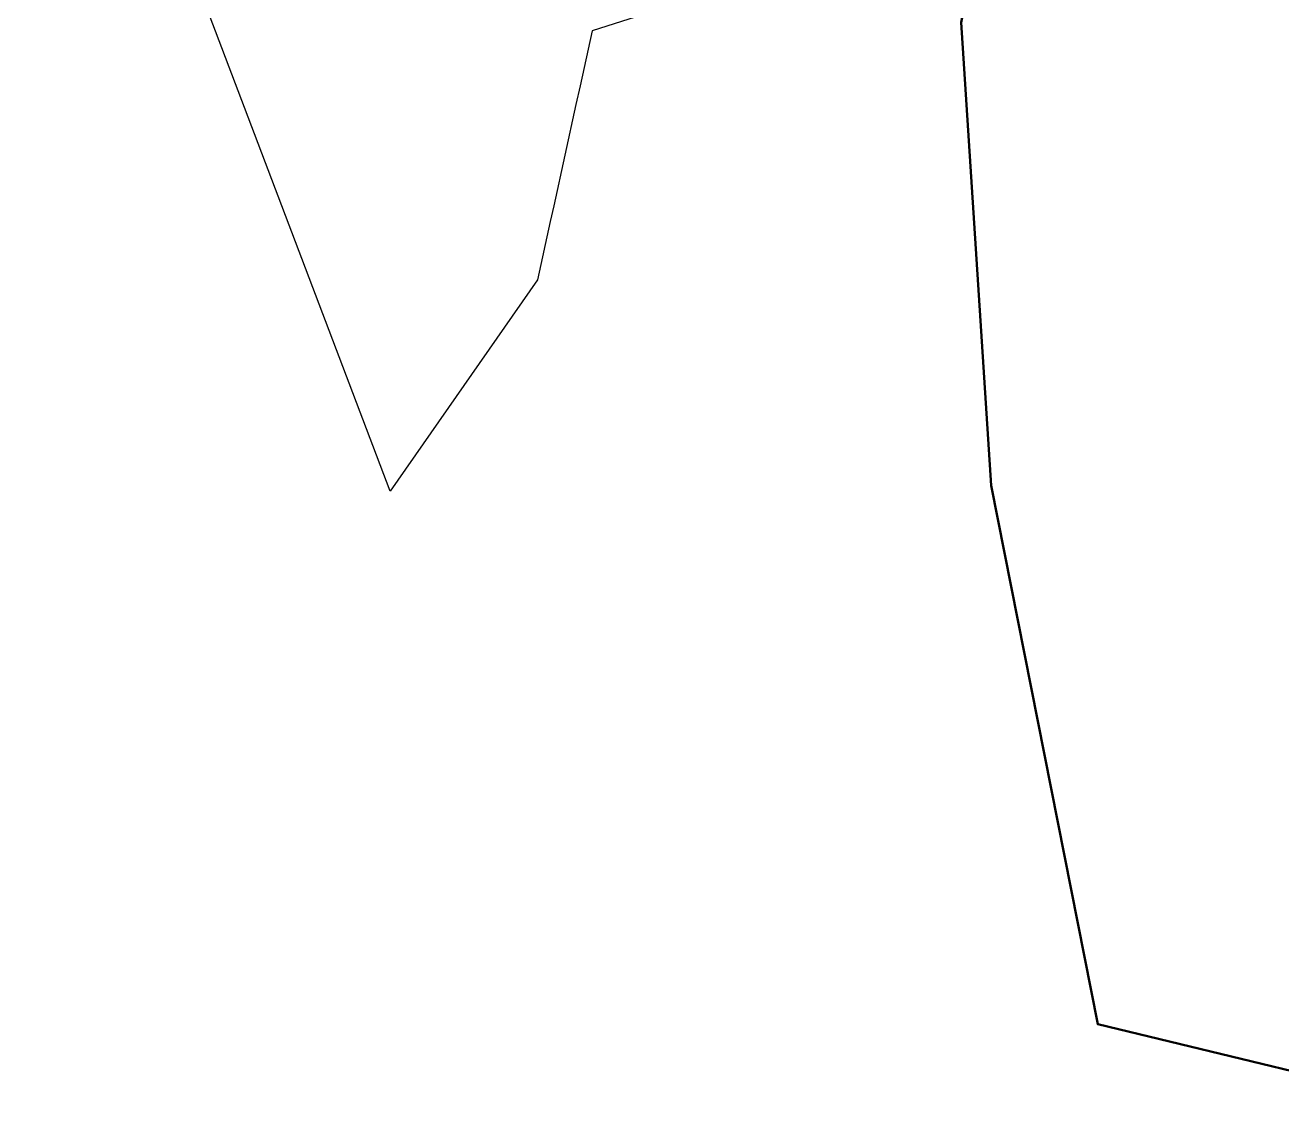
# Model space of a CAD drawing. Header units: millimetres. Extents: x 590121 to 927379, y 438565 to 1441738.
# Drawn here: x 591137 to 591786, y 438615 to 439175 of the extents above; entities that cross this region are included whole.
import ezdxf

# ---------------------------------------------------------------- set-up
doc = ezdxf.new("R2010")
doc.units = ezdxf.units.MM
doc.header["$LTSCALE"] = 10
doc.layers.add('end maj 26 02 2021', color=30, linetype='Continuous')

msp = doc.modelspace()

# ---------------------------------------------------------------- linework, layer by layer
at = {"color": 7, "lineweight": 50, "flags": 128}
msp.add_lwpolyline([(591875.86, 438615.06), (591690.87, 438659.74), (591635.86, 438937.76), (591620.33, 439176.65), (591655.82, 439353.81), (591662.77, 439482.94), (591515.43, 439459.33), (591532.49, 439537.63), (591555.07, 439682.48), (591567.28, 439739.87), (591588.89, 439908.63), (591586.75, 440093), (591607.59, 440168.25), (591560.45, 440190.74), (591559.06, 440224.44), (591548.63, 440250.21), (591520.11, 440425.43), (591548.77, 440439.22), (591729.27, 440055.23), (591952.09, 439918.41)], dxfattribs=at)
at = {"layer": 'end maj 26 02 2021', "color": 3, "flags": 128}
msp.add_lwpolyline([(591291.05, 439688.5), (591502.12, 439537.98), (591531.3, 439535.83), (591513.58, 439455.34), (591490.29, 439334.39), (591468.92, 439184.81), (591445.11, 439177.24), (591429.9, 439172.4), (591423.69, 439144.06), (591421.57, 439134.41), (591410.1, 439082.09), (591408.33, 439074), (591401.72, 439043.88), (591325.72, 438934.85), (591252.34, 439127.88), (591137.26, 439430.92), (591218.99, 439567.81), (591266.68, 439647.66)], close=True, dxfattribs=at)
msp.add_lwpolyline([(591291.05, 439688.5), (591502.12, 439537.98), (591531.3, 439535.83), (591513.58, 439455.34), (591490.29, 439334.39), (591468.92, 439184.81), (591445.11, 439177.24), (591429.9, 439172.4), (591423.69, 439144.06), (591421.57, 439134.41), (591410.1, 439082.09), (591408.33, 439074), (591401.72, 439043.88), (591325.72, 438934.85), (591252.34, 439127.88), (591137.26, 439430.92), (591218.99, 439567.81), (591266.68, 439647.66)], close=True, dxfattribs=at)
msp.add_lwpolyline([(591291.05, 439688.5), (591502.12, 439537.98), (591531.3, 439535.83), (591513.58, 439455.34), (591490.29, 439334.39), (591468.92, 439184.81), (591445.11, 439177.24), (591429.9, 439172.4), (591423.69, 439144.06), (591421.57, 439134.41), (591410.1, 439082.09), (591408.33, 439074), (591401.72, 439043.88), (591325.72, 438934.85), (591252.34, 439127.88), (591137.26, 439430.92), (591218.99, 439567.81), (591266.68, 439647.66)], close=True, dxfattribs=at)
msp.add_lwpolyline([(591291.05, 439688.5), (591502.12, 439537.98), (591531.3, 439535.83), (591513.58, 439455.34), (591490.29, 439334.39), (591468.92, 439184.81), (591445.11, 439177.24), (591429.9, 439172.4), (591423.69, 439144.06), (591421.57, 439134.41), (591410.1, 439082.09), (591408.33, 439074), (591401.72, 439043.88), (591325.72, 438934.85), (591252.34, 439127.88), (591137.26, 439430.92), (591218.99, 439567.81), (591266.68, 439647.66)], close=True, dxfattribs=at)
msp.add_lwpolyline([(591291.05, 439688.5), (591502.12, 439537.98), (591531.3, 439535.83), (591513.58, 439455.34), (591490.29, 439334.39), (591468.92, 439184.81), (591445.11, 439177.24), (591429.9, 439172.4), (591423.69, 439144.06), (591421.57, 439134.41), (591410.1, 439082.09), (591408.33, 439074), (591401.72, 439043.88), (591325.72, 438934.85), (591252.34, 439127.88), (591137.26, 439430.92), (591218.99, 439567.81), (591266.68, 439647.66)], close=True, dxfattribs=at)
msp.add_lwpolyline([(591291.05, 439688.5), (591502.12, 439537.98), (591531.3, 439535.83), (591513.58, 439455.34), (591490.29, 439334.39), (591468.92, 439184.81), (591445.11, 439177.24), (591429.9, 439172.4), (591423.69, 439144.06), (591421.57, 439134.41), (591410.1, 439082.09), (591408.33, 439074), (591401.72, 439043.88), (591325.72, 438934.85), (591252.34, 439127.88), (591137.26, 439430.92), (591218.99, 439567.81), (591266.68, 439647.66)], close=True, dxfattribs=at)

doc.saveas('drawing.dxf')
